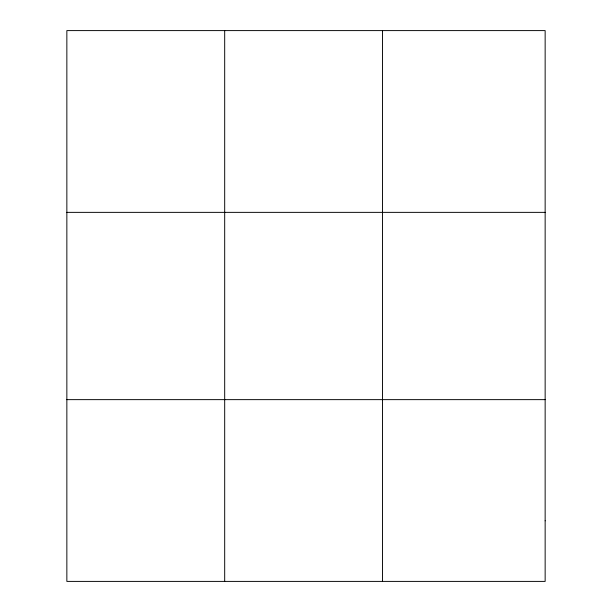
<?xml version="1.0" encoding="UTF-8"?>
<svg xmlns="http://www.w3.org/2000/svg" width="612" height="612" viewBox="0 0 612 612"><rect width="100%" height="100%" fill="white"/><g stroke="black" fill="none" stroke-linecap="round" stroke-linejoin="round"><path stroke-width="0.92" d="M224.688 581.4L224.688 30.6M382.531 581.4L382.531 30.6M66.853 212.364L545.147 212.364M66.853 399.636L545.147 399.636M545.147 520.812L545.147 581.4L66.853 581.4L66.853 30.6L545.147 30.6L545.147 520.812"/></g></svg>
